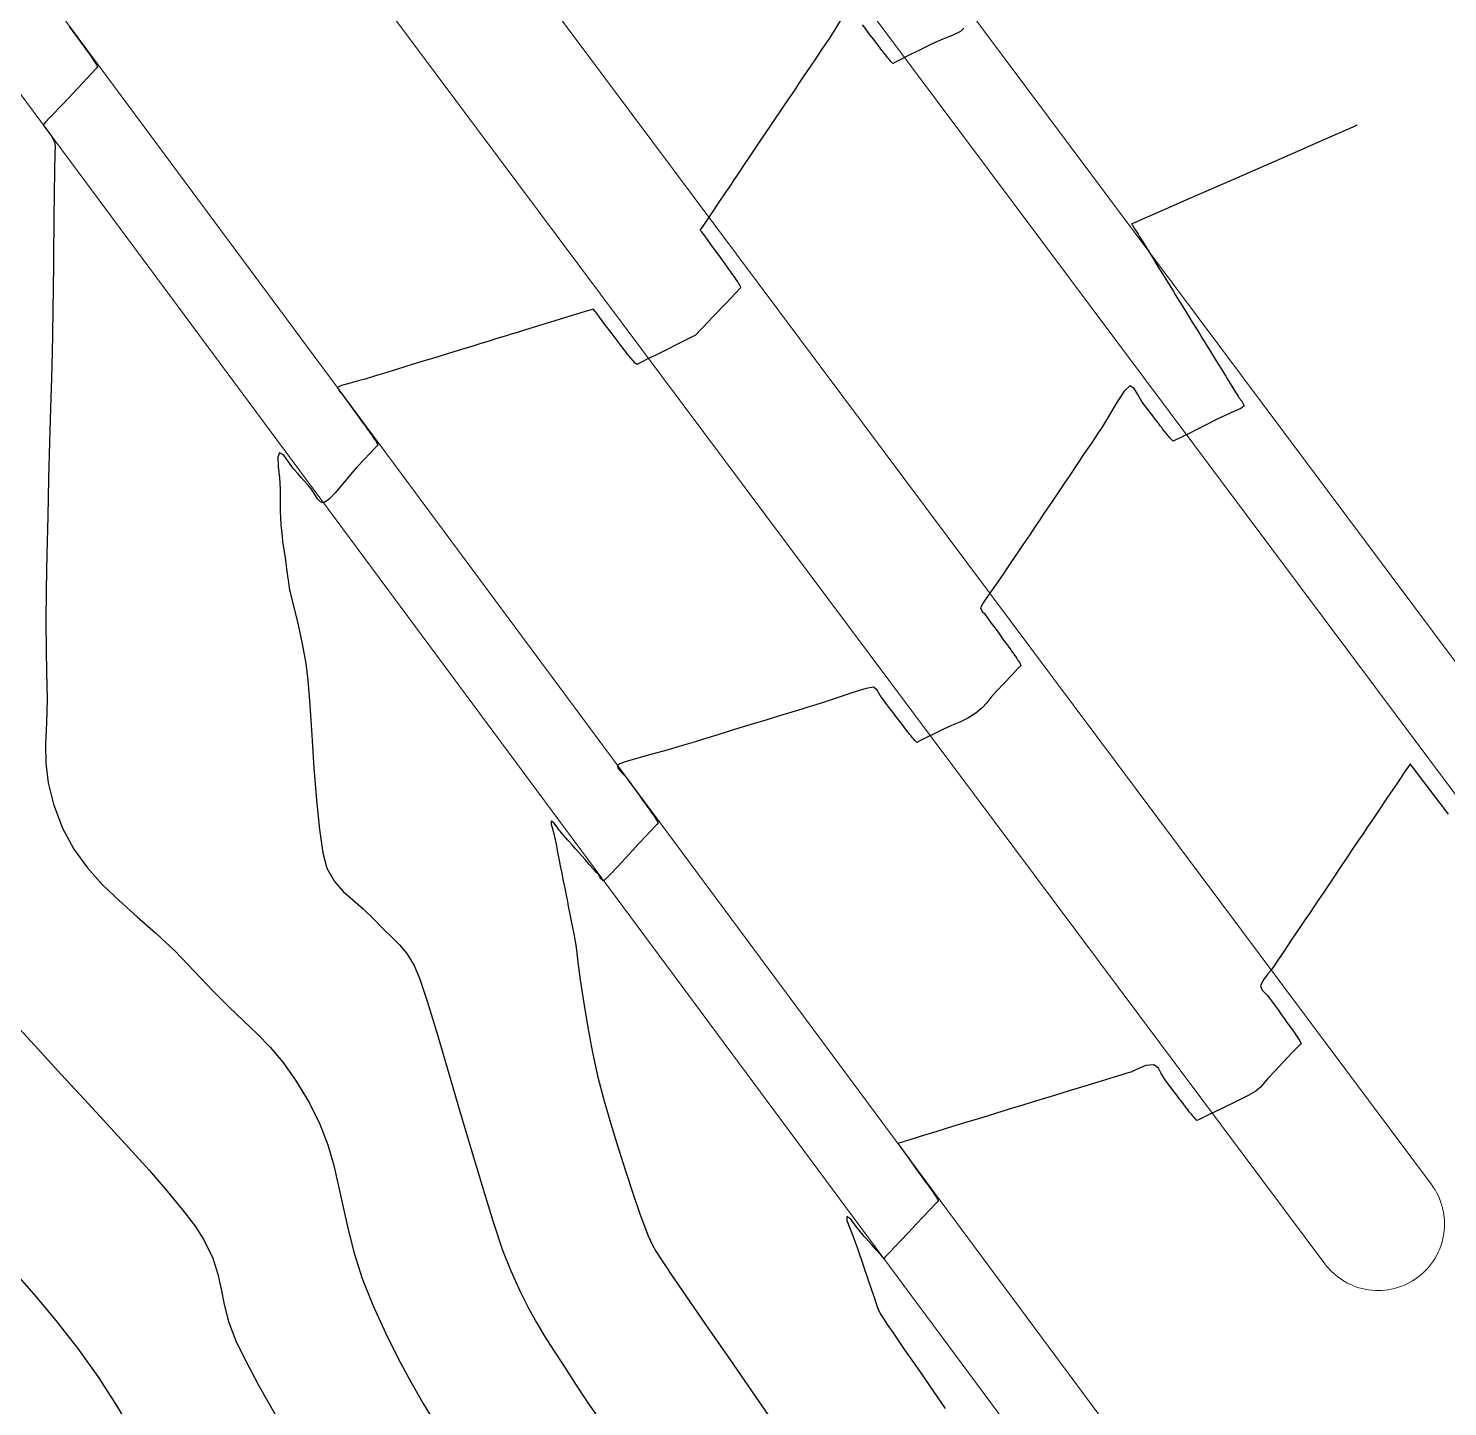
# Model space of a CAD drawing. Header units: millimetres. Extents: x 340454 to 342791, y 6993867 to 6995092.
# Drawn here: x 340861.1 to 340914.5, y 6994728.6 to 6994780.5 of the extents above; entities that cross this region are included whole.
import ezdxf

# ---------------------------------------------------------------- set-up
doc = ezdxf.new("R2010")
doc.units = ezdxf.units.MM
doc.header["$LTSCALE"] = 10
for name, color, linetype in [('T-HM-CURVA_INTERMEDIARIA', 45, 'Continuous'), ('T-HM-CURVA_MESTRA', 20, 'Continuous'), ('URB-Calçadas', 2, 'Continuous'), ('URB-Quadras', 3, 'Continuous')]:
    doc.layers.add(name, color=color, linetype=linetype)

msp = doc.modelspace()

# ---------------------------------------------------------------- linework, layer by layer
at = {"layer": 'T-HM-CURVA_INTERMEDIARIA', "color": 45, "linetype": 'Continuous', "lineweight": -3, "flags": 128}
for points, elevation in [([(340862.651, 6994780.547), (340862.788, 6994780.358), (340862.886, 6994780.222), (340862.962, 6994780.117), (340863.038, 6994780.012), (340863.134, 6994779.879), (340863.261, 6994779.703), (340863.334, 6994779.603), (340863.38, 6994779.539), (340863.418, 6994779.485), (340863.47, 6994779.411), (340863.5, 6994779.368), (340863.532, 6994779.321), (340863.566, 6994779.271), (340863.61, 6994779.205), (340863.654, 6994779.134), (340863.682, 6994779.088), (340863.71, 6994779.034), (340863.679, 6994778.973), (340863.475, 6994778.758), (340862.993, 6994778.248), (340862.418, 6994777.64), (340861.934, 6994777.13), (340861.729, 6994776.913), (340861.669, 6994776.849), (340861.773, 6994776.704), (340861.976, 6994776.416), (340862.109, 6994776.178), (340862.124, 6994776.002), (340862.104, 6994775.816), (340862.101, 6994775.599), (340862.096, 6994775.251), (340862.09, 6994774.858), (340862.085, 6994774.509), (340862.081, 6994774.19), (340862.078, 6994773.937), (340862.074, 6994773.618), (340862.071, 6994773.344), (340862.066, 6994772.885), (340862.06, 6994772.273), (340862.052, 6994771.542), (340862.042, 6994770.726), (340862.031, 6994769.858), (340862.019, 6994768.972), (340862.004, 6994768.269), (340861.98, 6994767.321), (340861.947, 6994766.178), (340861.911, 6994764.893), (340861.874, 6994763.517), (340861.838, 6994762.101), (340861.808, 6994760.698), (340861.785, 6994759.358), (340861.774, 6994758.134), (340861.777, 6994757.077), (340861.798, 6994756.238), (340861.813, 6994755.21), (340861.787, 6994754.33), (340861.76, 6994753.547), (340861.77, 6994752.811), (340861.854, 6994752.07), (340862.051, 6994751.274), (340862.4, 6994750.373), (340862.826, 6994749.58), (340863.332, 6994748.879), (340863.906, 6994748.241), (340864.535, 6994747.637), (340865.207, 6994747.038), (340865.91, 6994746.414), (340866.632, 6994745.737), (340867.361, 6994744.976), (340868.046, 6994744.244), (340868.658, 6994743.641), (340869.21, 6994743.118), (340869.721, 6994742.628), (340870.207, 6994742.124), (340870.683, 6994741.556), (340871.166, 6994740.879), (340871.672, 6994740.043), (340872.075, 6994739.234), (340872.375, 6994738.45), (340872.602, 6994737.676), (340872.785, 6994736.898), (340872.954, 6994736.098), (340873.139, 6994735.263), (340873.369, 6994734.376), (340873.675, 6994733.422), (340874.087, 6994732.387), (340874.559, 6994731.353), (340875.03, 6994730.406), (340875.499, 6994729.531), (340875.968, 6994728.712), (340876.439, 6994727.933)], 713), ([(340891.708, 6994780.851), (340891.481, 6994780.471), (340891.226, 6994780.067), (340890.999, 6994779.731), (340890.756, 6994779.369), (340890.515, 6994779.011), (340890.295, 6994778.685), (340890.118, 6994778.421), (340889.959, 6994778.186), (340889.835, 6994778.002), (340889.711, 6994777.818), (340889.553, 6994777.582), (340889.379, 6994777.324), (340889.217, 6994777.084), (340889.042, 6994776.823), (340888.828, 6994776.506), (340888.565, 6994776.116), (340888.29, 6994775.707), (340888.046, 6994775.345), (340887.879, 6994775.097), (340887.757, 6994774.916), (340887.66, 6994774.772), (340887.538, 6994774.59), (340887.36, 6994774.327), (340887.068, 6994773.895), (340886.75, 6994773.423), (340886.537, 6994773.105), (340886.43, 6994772.946), (340886.394, 6994772.892), (340886.39, 6994772.885), (340886.394, 6994772.877), (340886.416, 6994772.848), (340886.432, 6994772.826), (340886.513, 6994772.715), (340886.676, 6994772.489), (340886.819, 6994772.291), (340886.943, 6994772.12), (340887.04, 6994771.986), (340887.124, 6994771.871), (340887.207, 6994771.756), (340887.315, 6994771.607), (340887.453, 6994771.416), (340887.53, 6994771.31), (340887.573, 6994771.249), (340887.615, 6994771.191), (340887.655, 6994771.134), (340887.693, 6994771.079), (340887.73, 6994771.025), (340887.762, 6994770.978), (340887.802, 6994770.917), (340887.848, 6994770.845), (340887.88, 6994770.79), (340887.905, 6994770.743), (340887.893, 6994770.693), (340887.729, 6994770.52), (340887.338, 6994770.108), (340886.871, 6994769.616), (340886.477, 6994769.202), (340886.306, 6994769.021), (340886.261, 6994768.971), (340886.214, 6994768.924), (340886.019, 6994768.825), (340885.585, 6994768.609), (340885.098, 6994768.367), (340884.741, 6994768.189), (340884.427, 6994768.033), (340884.163, 6994767.901), (340884.051, 6994767.845), (340884.005, 6994767.818), (340883.947, 6994767.869), (340883.888, 6994767.934), (340883.851, 6994767.978), (340883.817, 6994768.018), (340883.782, 6994768.06), (340883.721, 6994768.136), (340883.686, 6994768.18), (340883.649, 6994768.228), (340883.603, 6994768.288), (340883.548, 6994768.359), (340883.457, 6994768.478), (340883.269, 6994768.726), (340883.044, 6994769.024), (340882.808, 6994769.334), (340882.603, 6994769.604), (340882.509, 6994769.728), (340882.474, 6994769.775), (340882.439, 6994769.82), (340882.407, 6994769.867), (340882.373, 6994769.908), (340882.149, 6994769.842), (340881.608, 6994769.676), (340880.924, 6994769.465), (340880.271, 6994769.264), (340879.823, 6994769.126), (340879.52, 6994769.033), (340879.283, 6994768.96), (340879.047, 6994768.888), (340878.744, 6994768.795), (340878.451, 6994768.705), (340878.137, 6994768.609), (340877.792, 6994768.503), (340877.403, 6994768.384), (340876.959, 6994768.248), (340876.441, 6994768.089), (340875.884, 6994767.918), (340875.357, 6994767.756), (340874.929, 6994767.625), (340874.669, 6994767.545), (340874.437, 6994767.474), (340874.247, 6994767.416), (340874.095, 6994767.369), (340873.939, 6994767.322), (340873.784, 6994767.274), (340873.567, 6994767.217), (340873.219, 6994767.125), (340872.892, 6994767.028), (340872.737, 6994766.953), (340872.813, 6994766.81), (340872.921, 6994766.7), (340872.968, 6994766.635), (340873.015, 6994766.569), (340873.071, 6994766.492), (340873.179, 6994766.343), (340873.308, 6994766.165), (340873.438, 6994765.986), (340873.546, 6994765.837), (340873.602, 6994765.759), (340873.649, 6994765.695), (340873.695, 6994765.63), (340873.793, 6994765.496), (340873.878, 6994765.378), (340873.917, 6994765.323), (340873.962, 6994765.26), (340874.018, 6994765.18), (340874.058, 6994765.123), (340874.1, 6994765.061), (340874.137, 6994765.005), (340874.168, 6994764.957), (340874.211, 6994764.889), (340874.245, 6994764.829), (340874.262, 6994764.78), (340874.223, 6994764.748), (340874.152, 6994764.673), (340873.973, 6994764.484), (340873.732, 6994764.229), (340873.476, 6994763.958), (340873.237, 6994763.685), (340872.948, 6994763.336), (340872.651, 6994762.991), (340872.439, 6994762.77), (340872.308, 6994762.662), (340872.24, 6994762.628), (340872.213, 6994762.623), (340872.172, 6994762.629), (340872.096, 6994762.666), (340871.995, 6994762.77), (340871.878, 6994762.951), (340871.753, 6994763.145), (340871.622, 6994763.294), (340871.49, 6994763.443), (340871.374, 6994763.575), (340871.247, 6994763.72), (340871.09, 6994763.897), (340870.904, 6994764.155), (340870.718, 6994764.413), (340870.558, 6994764.501), (340870.502, 6994764.334), (340870.515, 6994763.984), (340870.555, 6994763.554), (340870.582, 6994763.146), (340870.586, 6994762.816), (340870.589, 6994762.538), (340870.592, 6994762.292), (340870.6, 6994762.058), (340870.616, 6994761.787), (340870.633, 6994761.569), (340870.655, 6994761.355), (340870.679, 6994761.161), (340870.702, 6994761.005), (340870.726, 6994760.844), (340870.756, 6994760.628), (340870.783, 6994760.44), (340870.808, 6994760.259), (340870.828, 6994760.112), (340870.849, 6994759.966), (340870.866, 6994759.841), (340870.883, 6994759.72), (340870.898, 6994759.614), (340870.912, 6994759.512), (340870.925, 6994759.42), (340870.94, 6994759.335), (340870.956, 6994759.25), (340871.002, 6994759.071), (340871.114, 6994758.636), (340871.262, 6994758.021), (340871.418, 6994757.306), (340871.555, 6994756.57), (340871.627, 6994755.935), (340871.698, 6994755), (340871.773, 6994753.868), (340871.855, 6994752.642), (340871.95, 6994751.426), (340872.06, 6994750.323), (340872.191, 6994749.435), (340872.346, 6994748.867), (340872.635, 6994748.358), (340872.961, 6994747.983), (340873.317, 6994747.671), (340873.7, 6994747.352), (340874.104, 6994746.954), (340874.48, 6994746.562), (340874.797, 6994746.26), (340875.079, 6994745.98), (340875.349, 6994745.652), (340875.632, 6994745.206), (340875.83, 6994744.724), (340876.115, 6994743.864), (340876.468, 6994742.712), (340876.87, 6994741.354), (340877.302, 6994739.877), (340877.746, 6994738.365), (340878.183, 6994736.906), (340878.593, 6994735.586), (340878.958, 6994734.491), (340879.26, 6994733.706), (340879.611, 6994732.935), (340879.926, 6994732.303), (340880.228, 6994731.759), (340880.537, 6994731.25), (340880.875, 6994730.723), (340881.262, 6994730.127), (340881.721, 6994729.409), (340882.132, 6994728.78), (340882.646, 6994728.031)], 712), ([(340896.314, 6994780.488), (340896.18, 6994780.355), (340895.894, 6994780.22), (340895.519, 6994780.069), (340895.114, 6994779.889), (340894.668, 6994779.667), (340894.207, 6994779.437), (340893.845, 6994779.256), (340893.696, 6994779.182), (340893.645, 6994779.158), (340893.607, 6994779.193), (340893.569, 6994779.231), (340893.524, 6994779.282), (340893.486, 6994779.327), (340893.444, 6994779.377), (340893.384, 6994779.452), (340893.348, 6994779.496), (340893.311, 6994779.544), (340893.275, 6994779.59), (340893.243, 6994779.632), (340893.194, 6994779.696), (340893.146, 6994779.759), (340893.038, 6994779.901), (340892.91, 6994780.07), (340892.805, 6994780.208), (340892.718, 6994780.323), (340892.608, 6994780.467), (340892.499, 6994780.612)], 712), ([(340911.113, 6994776.838), (340911.105, 6994776.834), (340911.077, 6994776.82), (340911.02, 6994776.791), (340910.952, 6994776.757), (340910.656, 6994776.627), (340909.886, 6994776.29), (340908.776, 6994775.805), (340907.464, 6994775.231), (340906.086, 6994774.628), (340904.776, 6994774.055), (340903.673, 6994773.572), (340903.029, 6994773.29), (340902.732, 6994773.16), (340902.638, 6994773.119), (340902.626, 6994773.113), (340902.629, 6994773.107), (340902.645, 6994773.081), (340902.658, 6994773.061), (340902.708, 6994772.981), (340902.739, 6994772.93), (340902.774, 6994772.873), (340902.818, 6994772.803), (340902.868, 6994772.722), (340902.912, 6994772.651), (340902.955, 6994772.58), (340903.043, 6994772.438), (340903.218, 6994772.154), (340903.394, 6994771.87), (340903.483, 6994771.726), (340903.529, 6994771.652), (340903.575, 6994771.577), (340903.68, 6994771.406), (340903.869, 6994771.102), (340904.01, 6994770.872), (340904.097, 6994770.732), (340904.183, 6994770.593), (340904.281, 6994770.433), (340904.408, 6994770.228), (340904.538, 6994770.018), (340904.639, 6994769.855), (340904.719, 6994769.724), (340904.813, 6994769.572), (340904.907, 6994769.421), (340904.982, 6994769.299), (340905.065, 6994769.164), (340905.174, 6994768.988), (340905.283, 6994768.812), (340905.392, 6994768.635), (340905.506, 6994768.451), (340905.593, 6994768.311), (340905.671, 6994768.183), (340905.75, 6994768.056), (340905.869, 6994767.864), (340906.028, 6994767.606), (340906.12, 6994767.457), (340906.167, 6994767.381), (340906.214, 6994767.305), (340906.336, 6994767.108), (340906.539, 6994766.778), (340906.647, 6994766.603), (340906.675, 6994766.559), (340906.778, 6994766.447), (340906.858, 6994766.262), (340906.734, 6994766.162), (340906.476, 6994766.053), (340906.166, 6994765.917), (340905.848, 6994765.759), (340905.436, 6994765.553), (340905.049, 6994765.36), (340904.81, 6994765.241), (340904.579, 6994765.126), (340904.433, 6994765.053), (340904.318, 6994764.995), (340904.24, 6994764.957), (340904.186, 6994764.933), (340904.122, 6994764.996), (340904.056, 6994765.07), (340904.02, 6994765.113), (340903.988, 6994765.152), (340903.948, 6994765.201), (340903.911, 6994765.247), (340903.877, 6994765.291), (340903.827, 6994765.355), (340903.793, 6994765.398), (340903.756, 6994765.446), (340903.7, 6994765.52), (340903.631, 6994765.612), (340903.574, 6994765.687), (340903.517, 6994765.761), (340903.423, 6994765.885), (340903.239, 6994766.128), (340903.026, 6994766.408), (340902.858, 6994766.689), (340902.725, 6994766.924), (340902.562, 6994767.019), (340902.343, 6994766.815), (340902.043, 6994766.355), (340901.755, 6994765.861), (340901.573, 6994765.55), (340901.468, 6994765.394), (340901.384, 6994765.27), (340901.279, 6994765.114), (340901.111, 6994764.863), (340900.845, 6994764.469), (340900.548, 6994764.027), (340900.284, 6994763.635), (340900.089, 6994763.346), (340899.934, 6994763.116), (340899.784, 6994762.893), (340899.606, 6994762.629), (340899.434, 6994762.373), (340899.3, 6994762.174), (340899.166, 6994761.975), (340898.994, 6994761.719), (340898.789, 6994761.415), (340898.532, 6994761.034), (340898.272, 6994760.647), (340898.056, 6994760.327), (340897.933, 6994760.144), (340897.819, 6994759.974), (340897.704, 6994759.804), (340897.541, 6994759.572), (340897.28, 6994759.204), (340897.039, 6994758.85), (340896.934, 6994758.66), (340897.007, 6994758.53), (340897.09, 6994758.444), (340897.13, 6994758.389), (340897.17, 6994758.333), (340897.228, 6994758.253), (340897.345, 6994758.091), (340897.477, 6994757.909), (340897.599, 6994757.741), (340897.7, 6994757.602), (340897.756, 6994757.523), (340897.81, 6994757.449), (340897.864, 6994757.374), (340897.978, 6994757.217), (340898.074, 6994757.085), (340898.108, 6994757.037), (340898.159, 6994756.966), (340898.189, 6994756.923), (340898.221, 6994756.877), (340898.264, 6994756.814), (340898.302, 6994756.759), (340898.335, 6994756.708), (340898.364, 6994756.664), (340898.404, 6994756.6), (340898.441, 6994756.535), (340898.458, 6994756.487), (340898.419, 6994756.454), (340898.331, 6994756.361), (340898.113, 6994756.131), (340897.83, 6994755.832), (340897.546, 6994755.532), (340897.332, 6994755.288), (340897.172, 6994755.089), (340897.002, 6994754.903), (340896.758, 6994754.699), (340896.457, 6994754.507), (340896.156, 6994754.362), (340895.853, 6994754.233), (340895.542, 6994754.092), (340895.217, 6994753.93), (340894.912, 6994753.778), (340894.685, 6994753.665), (340894.595, 6994753.62), (340894.544, 6994753.595), (340894.503, 6994753.631), (340894.467, 6994753.668), (340894.414, 6994753.729), (340894.377, 6994753.774), (340894.343, 6994753.815), (340894.312, 6994753.852), (340894.277, 6994753.895), (340894.24, 6994753.943), (340894.204, 6994753.988), (340894.149, 6994754.06), (340894.092, 6994754.133), (340894.037, 6994754.207), (340893.913, 6994754.37), (340893.765, 6994754.565), (340893.636, 6994754.735), (340893.527, 6994754.879), (340893.418, 6994755.022), (340893.287, 6994755.195), (340893.16, 6994755.361), (340893.05, 6994755.558), (340892.917, 6994755.682), (340892.636, 6994755.633), (340892.13, 6994755.474), (340891.589, 6994755.288), (340891.206, 6994755.158), (340890.947, 6994755.078), (340890.742, 6994755.015), (340890.483, 6994754.936), (340890.219, 6994754.855), (340889.838, 6994754.738), (340889.374, 6994754.596), (340888.864, 6994754.44), (340888.342, 6994754.28), (340887.851, 6994754.129), (340887.409, 6994753.993), (340887.019, 6994753.874), (340886.684, 6994753.771), (340886.407, 6994753.686), (340886.075, 6994753.584), (340885.811, 6994753.504), (340885.478, 6994753.402), (340885.095, 6994753.295), (340884.539, 6994753.146), (340883.954, 6994752.982), (340883.563, 6994752.861), (340883.365, 6994752.785), (340883.294, 6994752.744), (340883.281, 6994752.728), (340883.277, 6994752.702), (340883.291, 6994752.645), (340883.353, 6994752.551), (340883.469, 6994752.429), (340883.578, 6994752.318), (340883.655, 6994752.212), (340883.731, 6994752.107), (340883.829, 6994751.971), (340883.966, 6994751.783), (340884.103, 6994751.594), (340884.248, 6994751.392), (340884.318, 6994751.297), (340884.353, 6994751.248), (340884.385, 6994751.203), (340884.422, 6994751.153), (340884.453, 6994751.109), (340884.483, 6994751.068), (340884.536, 6994750.993), (340884.585, 6994750.923), (340884.621, 6994750.869), (340884.654, 6994750.821), (340884.682, 6994750.778), (340884.712, 6994750.732), (340884.757, 6994750.659), (340884.783, 6994750.613), (340884.805, 6994750.568), (340884.771, 6994750.526), (340884.699, 6994750.45), (340884.53, 6994750.272), (340884.329, 6994750.06), (340884.098, 6994749.808), (340883.714, 6994749.386), (340883.288, 6994748.923), (340882.993, 6994748.612), (340882.834, 6994748.456), (340882.772, 6994748.405), (340882.757, 6994748.398), (340882.732, 6994748.404), (340882.68, 6994748.445), (340882.609, 6994748.539), (340882.559, 6994748.622), (340882.525, 6994748.66), (340882.492, 6994748.699), (340882.4, 6994748.803), (340882.219, 6994749.008), (340882.064, 6994749.184), (340881.946, 6994749.318), (340881.828, 6994749.451), (340881.702, 6994749.594), (340881.568, 6994749.747), (340881.416, 6994749.919), (340881.251, 6994750.106), (340881.165, 6994750.204), (340881.119, 6994750.257), (340881.073, 6994750.309), (340881.005, 6994750.408), (340880.886, 6994750.565), (340880.789, 6994750.631), (340880.783, 6994750.522), (340880.845, 6994750.303), (340880.914, 6994750.04), (340880.969, 6994749.765), (340881.027, 6994749.469), (340881.088, 6994749.157), (340881.14, 6994748.889), (340881.182, 6994748.673), (340881.228, 6994748.442), (340881.271, 6994748.221), (340881.306, 6994748.044), (340881.344, 6994747.851), (340881.38, 6994747.666), (340881.409, 6994747.517), (340881.441, 6994747.354), (340881.472, 6994747.197), (340881.497, 6994747.07), (340881.524, 6994746.93), (340881.562, 6994746.739), (340881.596, 6994746.565), (340881.63, 6994746.393), (340881.658, 6994746.247), (340881.683, 6994746.108), (340881.707, 6994745.969), (340881.731, 6994745.777), (340881.788, 6994745.324), (340881.877, 6994744.665), (340881.996, 6994743.854), (340882.146, 6994742.945), (340882.325, 6994741.991), (340882.532, 6994741.048), (340882.753, 6994740.193), (340883.015, 6994739.274), (340883.299, 6994738.337), (340883.589, 6994737.428), (340883.866, 6994736.596), (340884.11, 6994735.886), (340884.305, 6994735.347), (340884.432, 6994735.025), (340884.588, 6994734.694), (340884.728, 6994734.444), (340884.882, 6994734.202), (340885.081, 6994733.892), (340885.326, 6994733.529), (340885.851, 6994732.765), (340886.593, 6994731.689), (340887.492, 6994730.391), (340888.484, 6994728.958), (340889.507, 6994727.48)], 711), ([(340860.618, 6994742.998), (340861.475, 6994742.052), (340862.35, 6994741.099), (340863.225, 6994740.152), (340864.08, 6994739.226), (340864.896, 6994738.335), (340865.654, 6994737.492), (340866.334, 6994736.711), (340866.916, 6994736.006), (340867.382, 6994735.391), (340867.711, 6994734.88), (340868.047, 6994734.184), (340868.244, 6994733.578), (340868.366, 6994733.012), (340868.477, 6994732.438), (340868.638, 6994731.806), (340868.914, 6994731.068), (340869.241, 6994730.402), (340869.763, 6994729.43), (340870.431, 6994728.234)], 714)]:
    msp.add_lwpolyline(points, dxfattribs=dict(at, elevation=elevation))
at = {"layer": 'T-HM-CURVA_MESTRA', "color": 20, "linetype": 'Continuous', "lineweight": -3, "flags": 128}
for points, elevation in [([(340914.554, 6994750.9), (340914.512, 6994750.951), (340914.455, 6994751.022), (340914.416, 6994751.072), (340914.371, 6994751.13), (340914.327, 6994751.186), (340914.282, 6994751.245), (340914.188, 6994751.368), (340913.988, 6994751.633), (340913.747, 6994751.95), (340913.496, 6994752.281), (340913.277, 6994752.57), (340913.181, 6994752.696), (340913.143, 6994752.746), (340913.106, 6994752.794), (340913.064, 6994752.733), (340913.006, 6994752.645), (340912.882, 6994752.461), (340912.602, 6994752.044), (340912.256, 6994751.531), (340911.938, 6994751.059), (340911.739, 6994750.763), (340911.594, 6994750.547), (340911.478, 6994750.376), (340911.333, 6994750.16), (340911.168, 6994749.915), (340910.955, 6994749.599), (340910.71, 6994749.235), (340910.449, 6994748.848), (340910.209, 6994748.491), (340910.006, 6994748.19), (340909.827, 6994747.924), (340909.66, 6994747.675), (340909.481, 6994747.409), (340909.339, 6994747.198), (340909.16, 6994746.933), (340908.956, 6994746.629), (340908.66, 6994746.191), (340908.35, 6994745.729), (340908.1, 6994745.358), (340907.987, 6994745.19), (340907.928, 6994745.104), (340907.87, 6994745.017), (340907.753, 6994744.882), (340907.571, 6994744.649), (340907.478, 6994744.434), (340907.539, 6994744.277), (340907.659, 6994744.148), (340907.747, 6994744.062), (340907.816, 6994743.966), (340907.886, 6994743.871), (340907.985, 6994743.733), (340908.134, 6994743.527), (340908.27, 6994743.34), (340908.407, 6994743.151), (340908.472, 6994743.061), (340908.522, 6994742.992), (340908.569, 6994742.927), (340908.618, 6994742.859), (340908.674, 6994742.781), (340908.703, 6994742.741), (340908.738, 6994742.69), (340908.781, 6994742.629), (340908.823, 6994742.567), (340908.868, 6994742.499), (340908.908, 6994742.438), (340908.954, 6994742.365), (340908.982, 6994742.315), (340909.002, 6994742.258), (340908.964, 6994742.222), (340908.916, 6994742.18), (340908.865, 6994742.126), (340908.806, 6994742.063), (340908.659, 6994741.908), (340908.342, 6994741.573), (340907.993, 6994741.204), (340907.748, 6994740.945), (340907.595, 6994740.767), (340907.475, 6994740.624), (340907.302, 6994740.473), (340907.017, 6994740.31), (340906.532, 6994740.065), (340905.994, 6994739.805), (340905.549, 6994739.594), (340905.343, 6994739.496), (340905.219, 6994739.435), (340905.139, 6994739.395), (340905.085, 6994739.371), (340905.018, 6994739.436), (340904.955, 6994739.508), (340904.919, 6994739.55), (340904.887, 6994739.589), (340904.842, 6994739.645), (340904.809, 6994739.685), (340904.77, 6994739.735), (340904.725, 6994739.792), (340904.695, 6994739.831), (340904.662, 6994739.874), (340904.592, 6994739.967), (340904.486, 6994740.106), (340904.406, 6994740.211), (340904.327, 6994740.316), (340904.228, 6994740.446), (340904.068, 6994740.657), (340903.882, 6994740.903), (340903.743, 6994741.138), (340903.636, 6994741.333), (340903.461, 6994741.457), (340903.164, 6994741.433), (340902.835, 6994741.299), (340902.59, 6994741.19), (340902.405, 6994741.133), (340902.221, 6994741.077), (340901.966, 6994740.999), (340901.474, 6994740.848), (340900.86, 6994740.66), (340900.239, 6994740.469), (340899.726, 6994740.312), (340899.263, 6994740.17), (340898.886, 6994740.054), (340898.535, 6994739.947), (340898.146, 6994739.827), (340897.785, 6994739.717), (340897.504, 6994739.631), (340897.223, 6994739.544), (340896.862, 6994739.434), (340896.457, 6994739.31), (340895.886, 6994739.135), (340895.255, 6994738.941), (340894.671, 6994738.762), (340894.24, 6994738.63), (340894.07, 6994738.578), (340893.998, 6994738.556), (340893.909, 6994738.529), (340893.825, 6994738.503), (340893.861, 6994738.454), (340893.938, 6994738.347), (340894.098, 6994738.127), (340894.236, 6994737.936), (340894.35, 6994737.778), (340894.447, 6994737.644), (340894.535, 6994737.522), (340894.623, 6994737.401), (340894.741, 6994737.238), (340894.888, 6994737.035), (340894.966, 6994736.928), (340894.999, 6994736.881), (340895.033, 6994736.834), (340895.08, 6994736.766), (340895.129, 6994736.697), (340895.166, 6994736.642), (340895.198, 6994736.596), (340895.235, 6994736.539), (340895.281, 6994736.466), (340895.318, 6994736.405), (340895.349, 6994736.342), (340895.311, 6994736.298), (340895.223, 6994736.205), (340895.018, 6994735.988), (340894.773, 6994735.729), (340894.533, 6994735.476), (340894.225, 6994735.15), (340893.927, 6994734.835), (340893.718, 6994734.614), (340893.528, 6994734.413), (340893.369, 6994734.244), (340893.301, 6994734.173), (340893.262, 6994734.216), (340893.185, 6994734.304), (340893.021, 6994734.49), (340892.86, 6994734.673), (340892.738, 6994734.811), (340892.639, 6994734.924), (340892.567, 6994735.006), (340892.483, 6994735.1), (340892.4, 6994735.195), (340892.266, 6994735.381), (340892.06, 6994735.65), (340891.903, 6994735.758), (340891.905, 6994735.605), (340892.023, 6994735.319), (340892.153, 6994735.001), (340892.237, 6994734.752), (340892.305, 6994734.554), (340892.384, 6994734.326), (340892.46, 6994734.104), (340892.52, 6994733.926), (340892.59, 6994733.721), (340892.659, 6994733.521), (340892.714, 6994733.36), (340892.777, 6994733.175), (340892.839, 6994732.994), (340892.889, 6994732.849), (340892.946, 6994732.68), (340892.997, 6994732.516), (340893.036, 6994732.386), (340893.1, 6994732.229), (340893.192, 6994732.058), (340893.298, 6994731.894), (340893.432, 6994731.693), (340893.651, 6994731.37), (340894.085, 6994730.739), (340894.626, 6994729.953), (340895.17, 6994729.165), (340895.609, 6994728.528)], 710), ([(340865.186, 6994727.375), (340864.443, 6994728.637), (340863.741, 6994729.726), (340862.97, 6994730.795), (340862.157, 6994731.834), (340861.323, 6994732.833), (340860.487, 6994733.783)], 715)]:
    msp.add_lwpolyline(points, dxfattribs=dict(at, elevation=elevation))
at = {"layer": 'URB-Calçadas', "lineweight": 0}
msp.add_lwpolyline([(340806.342, 6994872.634), (340909.897, 6994733.971, 0.414214), (340913.396, 6994733.464), (340913.396, 6994733.464, 0.414214), (340913.904, 6994736.963), (340811.626, 6994873.916)], format="xyb", close=True, dxfattribs=at)
for points in [[(340796.225, 6994870.179), (340906.495, 6994721.409, -0.46051), (340904.534, 6994710.62), (340864.207, 6994680.73, -0.414662), (340853.709, 6994682.298), (340727.258, 6994853.445)], [(341462.148, 6994583.263), (341455.773, 6994517.546, -0.469604), (341447.481, 6994511.319), (341447.481, 6994511.319), (341323.425, 6994526.082, 2.505871), (341322.711, 6994515.09), (341446.721, 6994500.318, -0.457908), (341453.358, 6994492.643), (341448.538, 6994442.956, -0.398793), (341439.073, 6994435.65), (341439.073, 6994435.65, -0.034561), (341322.289, 6994451.995, -0.062194), (341256.159, 6994486.217), (341063.331, 6994608.261), (340993.59, 6994654.346), (340972.95, 6994673.775), (340891.463, 6994782.889, -0.419832), (340892.118, 6994787.121), (340913.215, 6994802.257)]]:
    msp.add_lwpolyline(points, format="xyb", dxfattribs=at)
at = {"layer": 'URB-Quadras', "color": 252, "lineweight": 0}
msp.add_lwpolyline([(340760.794, 6994812.262), (340783.989, 6994830.301), (340761.409, 6994861.732), (340793.06, 6994869.411), (340904.085, 6994719.623, -0.414214), (340903.045, 6994712.629), (340862.719, 6994682.738, -0.414662), (340855.72, 6994683.784), (340760.794, 6994812.262)], format="xyb", dxfattribs=at)
msp.add_lwpolyline([(341276.393, 6994476.591), (341065.356, 6994610.518), (340995.459, 6994656.707), (340975.197, 6994675.78), (340893.866, 6994784.684), (340914.818, 6994799.715), (340904.459, 6994816.141)], dxfattribs=at)

doc.saveas('drawing.dxf')
